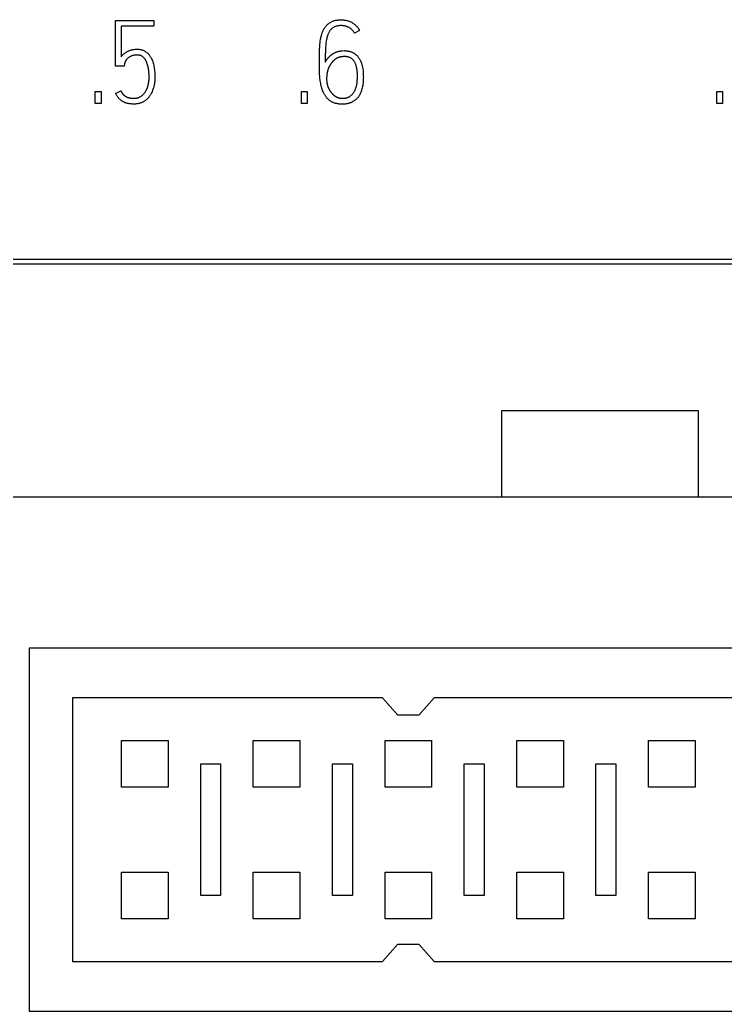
# Model space of a CAD drawing. Header units: inches. Extents: x 9000 to 22395, y 8106 to 17135.
# Drawn here: x 10128.23 to 10158.46, y 8442.97 to 8485.44 of the extents above; entities that cross this region are included whole.
import ezdxf

# ---------------------------------------------------------------- set-up
doc = ezdxf.new("R2010")
doc.units = ezdxf.units.IN
doc.header["$MEASUREMENT"] = 0
doc.layers.add('20000_FRONT_O', color=7, linetype='Continuous')
doc.layers.add('20500_FRONT_O_LABELING', color=7, linetype='Continuous')

# ---------------------------------------------------------------- blocks, each defined once
blk = doc.blocks.new('A$C21A67833')
at = {"layer": '20000_FRONT_O', "linetype": 'Continuous'}
for p, q in [((8.76, 80.703), (87.34, 80.703)), ((87.44, 80.603), (8.66, 80.603)), ((45.411, 77.777), (41.61, 77.777)), ((41.61, 77.777), (41.61, 76.112)), ((45.411, 76.112), (45.411, 77.777)), ((61.021, 76.112), (26, 76.112)), ((54.5, 73.2), (32.5, 73.2)), ((32.5, 73.2), (32.5, 66.2)), ((39.315, 72.24), (33.34, 72.24)), ((33.34, 72.24), (33.34, 67.16)), ((39.615, 71.91), (39.315, 72.24)), ((40.315, 72.24), (40.015, 71.91)), ((46.935, 72.24), (40.315, 72.24)), ((40.015, 71.91), (39.615, 71.91)), ((34.285, 71.42), (35.185, 71.42)), ((34.285, 70.52), (34.285, 71.42)), ((35.185, 71.42), (35.185, 70.52)), ((36.825, 71.42), (37.725, 71.42)), ((36.825, 70.52), (36.825, 71.42)), ((37.725, 71.42), (37.725, 70.52)), ((39.365, 71.42), (40.265, 71.42)), ((39.365, 70.52), (39.365, 71.42)), ((40.265, 71.42), (40.265, 70.52)), ((41.905, 71.42), (42.805, 71.42)), ((41.905, 70.52), (41.905, 71.42)), ((42.805, 71.42), (42.805, 70.52)), ((44.445, 71.42), (45.345, 71.42)), ((44.445, 70.52), (44.445, 71.42)), ((45.345, 71.42), (45.345, 70.52)), ((35.815, 70.97), (36.195, 70.97)), ((35.815, 68.43), (35.815, 70.97)), ((36.195, 70.97), (36.195, 68.43)), ((38.355, 70.97), (38.735, 70.97)), ((38.355, 68.43), (38.355, 70.97)), ((38.735, 70.97), (38.735, 68.43)), ((40.895, 70.97), (41.275, 70.97)), ((40.895, 68.43), (40.895, 70.97)), ((41.275, 70.97), (41.275, 68.43)), ((43.435, 70.97), (43.815, 70.97)), ((43.435, 68.43), (43.435, 70.97)), ((43.815, 70.97), (43.815, 68.43)), ((35.185, 70.52), (34.285, 70.52)), ((37.725, 70.52), (36.825, 70.52)), ((40.265, 70.52), (39.365, 70.52)), ((42.805, 70.52), (41.905, 70.52)), ((45.345, 70.52), (44.445, 70.52)), ((34.285, 68.88), (35.185, 68.88)), ((34.285, 67.98), (34.285, 68.88)), ((35.185, 68.88), (35.185, 67.98)), ((36.825, 68.88), (37.725, 68.88)), ((36.825, 67.98), (36.825, 68.88)), ((37.725, 68.88), (37.725, 67.98)), ((39.365, 68.88), (40.265, 68.88)), ((39.365, 67.98), (39.365, 68.88)), ((40.265, 68.88), (40.265, 67.98)), ((41.905, 68.88), (42.805, 68.88)), ((41.905, 67.98), (41.905, 68.88)), ((42.805, 68.88), (42.805, 67.98)), ((44.445, 68.88), (45.345, 68.88)), ((44.445, 67.98), (44.445, 68.88)), ((45.345, 68.88), (45.345, 67.98)), ((36.195, 68.43), (35.815, 68.43)), ((38.735, 68.43), (38.355, 68.43)), ((41.275, 68.43), (40.895, 68.43)), ((43.815, 68.43), (43.435, 68.43)), ((35.185, 67.98), (34.285, 67.98)), ((37.725, 67.98), (36.825, 67.98)), ((40.265, 67.98), (39.365, 67.98)), ((42.805, 67.98), (41.905, 67.98)), ((45.345, 67.98), (44.445, 67.98)), ((39.315, 67.16), (39.615, 67.49)), ((39.615, 67.49), (40.015, 67.49)), ((40.015, 67.49), (40.315, 67.16)), ((33.34, 67.16), (39.315, 67.16)), ((40.315, 67.16), (46.935, 67.16)), ((32.5, 66.2), (54.5, 66.2))]:
    blk.add_line(p, q, dxfattribs=at)
at = {"layer": '20500_FRONT_O_LABELING', "linetype": 'Continuous'}
for p, q in [((34.165, 85.303), (34.904, 85.303)), ((34.165, 84.424), (34.165, 85.303)), ((34.904, 85.303), (34.904, 85.192)), ((34.904, 85.192), (34.276, 85.192)), ((34.276, 85.192), (34.276, 84.601)), ((38.876, 85.112), (38.774, 85.059)), ((38.539, 84.719), (38.579, 84.722)), ((34.349, 84.499), (34.348, 84.497)), ((34.348, 84.497), (34.348, 84.494)), ((34.35, 84.501), (34.349, 84.499)), ((34.351, 84.505), (34.35, 84.501)), ((38.583, 84.609), (38.556, 84.607)), ((34.334, 84.424), (34.165, 84.424)), ((34.342, 84.473), (34.334, 84.424)), ((34.347, 84.492), (34.346, 84.49)), ((34.348, 84.494), (34.347, 84.492)), ((33.774, 83.936), (33.887, 83.936)), ((33.774, 83.703), (33.774, 83.936)), ((33.887, 83.936), (33.887, 83.703)), ((34.169, 83.898), (34.271, 83.945)), ((37.753, 83.936), (37.866, 83.936)), ((37.753, 83.703), (37.753, 83.936)), ((37.866, 83.936), (37.866, 83.703)), ((45.765, 83.936), (45.878, 83.936)), ((45.765, 83.703), (45.765, 83.936)), ((45.878, 83.936), (45.878, 83.703)), ((33.887, 83.703), (33.774, 83.703)), ((37.866, 83.703), (37.753, 83.703)), ((45.878, 83.703), (45.765, 83.703))]:
    blk.add_line(p, q, dxfattribs=at)
for points in [[(38.101, 84.327), (38.101, 84.359), (38.1, 84.391), (38.099, 84.424), (38.099, 84.456), (38.099, 84.489), (38.099, 84.521), (38.099, 84.553), (38.099, 84.586), (38.099, 84.618), (38.1, 84.65), (38.101, 84.683), (38.102, 84.715), (38.103, 84.748), (38.105, 84.78), (38.107, 84.812), (38.11, 84.844), (38.113, 84.877), (38.117, 84.909), (38.123, 84.94), (38.129, 84.972), (38.132, 84.988), (38.136, 85.004), (38.14, 85.02), (38.144, 85.035), (38.149, 85.051), (38.154, 85.066), (38.16, 85.081), (38.166, 85.096), (38.173, 85.111), (38.18, 85.125), (38.188, 85.14), (38.196, 85.154), (38.205, 85.167), (38.215, 85.18), (38.225, 85.193), (38.236, 85.205), (38.247, 85.217), (38.259, 85.228), (38.271, 85.239), (38.284, 85.248), (38.297, 85.258), (38.311, 85.266), (38.325, 85.274), (38.339, 85.282), (38.354, 85.288), (38.369, 85.294), (38.385, 85.299), (38.4, 85.303), (38.416, 85.307), (38.432, 85.31), (38.448, 85.312), (38.464, 85.314), (38.481, 85.315), (38.497, 85.316), (38.513, 85.317), (38.53, 85.316), (38.546, 85.316), (38.562, 85.315), (38.578, 85.313), (38.594, 85.311), (38.61, 85.308), (38.626, 85.305), (38.642, 85.3), (38.657, 85.296), (38.673, 85.291), (38.688, 85.285), (38.703, 85.278), (38.717, 85.271), (38.732, 85.263), (38.746, 85.255), (38.759, 85.246), (38.772, 85.236), (38.785, 85.226), (38.797, 85.215), (38.809, 85.204), (38.82, 85.192), (38.831, 85.18), (38.841, 85.167), (38.85, 85.154), (38.859, 85.14), (38.868, 85.126), (38.876, 85.112)], [(38.774, 85.059), (38.768, 85.069), (38.762, 85.08), (38.756, 85.089), (38.749, 85.099), (38.742, 85.108), (38.735, 85.117), (38.727, 85.125), (38.718, 85.133), (38.71, 85.141), (38.701, 85.148), (38.691, 85.155), (38.682, 85.162), (38.672, 85.168), (38.661, 85.173), (38.651, 85.178), (38.64, 85.183), (38.629, 85.187), (38.618, 85.191), (38.607, 85.194), (38.596, 85.197), (38.584, 85.199), (38.573, 85.201), (38.561, 85.203), (38.55, 85.204), (38.538, 85.205), (38.527, 85.205), (38.515, 85.205), (38.503, 85.205), (38.492, 85.205), (38.48, 85.204), (38.469, 85.203), (38.457, 85.201), (38.446, 85.199), (38.434, 85.196), (38.423, 85.193), (38.412, 85.19), (38.401, 85.186), (38.391, 85.181), (38.38, 85.176), (38.37, 85.17), (38.36, 85.164), (38.351, 85.157), (38.342, 85.15), (38.333, 85.142), (38.325, 85.134), (38.318, 85.125), (38.31, 85.116), (38.303, 85.107), (38.297, 85.097), (38.29, 85.088), (38.285, 85.078), (38.279, 85.067), (38.274, 85.057), (38.269, 85.046), (38.265, 85.036), (38.261, 85.025), (38.257, 85.014), (38.253, 85.003), (38.25, 84.992), (38.247, 84.981), (38.244, 84.969), (38.242, 84.958), (38.237, 84.936), (38.233, 84.913), (38.229, 84.89), (38.226, 84.867), (38.224, 84.844), (38.222, 84.821), (38.22, 84.798), (38.219, 84.775), (38.218, 84.752), (38.217, 84.729), (38.216, 84.705), (38.215, 84.682), (38.214, 84.659), (38.214, 84.636), (38.213, 84.613), (38.213, 84.59), (38.213, 84.567), (38.212, 84.544), (38.212, 84.52), (38.212, 84.497)], [(34.276, 84.601), (34.282, 84.611), (34.289, 84.62), (34.297, 84.628), (34.304, 84.637), (34.312, 84.645), (34.32, 84.653), (34.329, 84.66), (34.338, 84.668), (34.346, 84.675), (34.356, 84.681), (34.365, 84.688), (34.374, 84.694), (34.384, 84.7), (34.394, 84.705), (34.404, 84.71), (34.414, 84.715), (34.425, 84.72), (34.435, 84.724), (34.446, 84.728), (34.457, 84.732), (34.468, 84.735), (34.478, 84.738), (34.49, 84.74), (34.501, 84.742), (34.523, 84.746), (34.545, 84.749), (34.557, 84.75), (34.568, 84.75), (34.579, 84.751), (34.591, 84.751), (34.602, 84.75), (34.613, 84.75), (34.625, 84.749), (34.636, 84.747), (34.647, 84.745), (34.658, 84.743), (34.669, 84.741), (34.68, 84.737), (34.691, 84.734), (34.702, 84.73), (34.712, 84.725), (34.723, 84.72), (34.733, 84.715), (34.742, 84.709), (34.752, 84.703), (34.761, 84.696), (34.77, 84.689), (34.779, 84.682), (34.787, 84.674), (34.795, 84.666), (34.802, 84.657), (34.81, 84.649), (34.817, 84.64), (34.824, 84.631), (34.83, 84.621), (34.836, 84.612), (34.842, 84.602), (34.848, 84.592), (34.853, 84.582), (34.859, 84.572), (34.864, 84.562), (34.868, 84.551), (34.877, 84.53), (34.884, 84.509), (34.891, 84.488), (34.897, 84.466), (34.903, 84.444), (34.907, 84.422), (34.912, 84.399), (34.915, 84.377), (34.918, 84.355), (34.921, 84.332), (34.923, 84.31), (34.924, 84.287), (34.926, 84.264), (34.926, 84.242), (34.926, 84.219), (34.926, 84.197), (34.925, 84.174), (34.924, 84.151), (34.922, 84.129), (34.92, 84.106), (34.917, 84.084), (34.913, 84.061), (34.908, 84.039), (34.903, 84.017), (34.896, 83.995), (34.889, 83.974), (34.882, 83.952), (34.873, 83.931), (34.863, 83.911), (34.853, 83.89), (34.847, 83.881), (34.841, 83.871), (34.835, 83.861), (34.829, 83.852), (34.823, 83.842), (34.816, 83.833), (34.809, 83.824), (34.802, 83.816), (34.794, 83.807), (34.786, 83.799), (34.778, 83.791), (34.77, 83.783), (34.761, 83.775), (34.753, 83.768), (34.744, 83.761), (34.735, 83.754), (34.725, 83.748), (34.715, 83.742), (34.706, 83.736), (34.696, 83.731), (34.685, 83.726), (34.675, 83.721), (34.665, 83.717), (34.654, 83.713), (34.643, 83.709), (34.632, 83.706), (34.621, 83.703), (34.61, 83.7), (34.599, 83.698), (34.588, 83.696), (34.577, 83.695), (34.565, 83.694), (34.554, 83.693), (34.543, 83.692), (34.531, 83.692), (34.52, 83.692), (34.497, 83.693), (34.474, 83.694), (34.452, 83.696), (34.429, 83.699), (34.418, 83.701), (34.407, 83.703), (34.396, 83.705), (34.385, 83.708), (34.374, 83.712), (34.363, 83.715), (34.352, 83.719), (34.342, 83.723), (34.332, 83.728), (34.321, 83.733), (34.311, 83.739), (34.302, 83.744), (34.292, 83.75), (34.282, 83.757), (34.273, 83.764), (34.264, 83.771), (34.255, 83.778), (34.247, 83.785), (34.239, 83.793), (34.231, 83.801), (34.223, 83.81), (34.216, 83.819), (34.209, 83.828), (34.203, 83.838), (34.197, 83.847), (34.191, 83.857), (34.185, 83.867), (34.179, 83.877), (34.174, 83.888), (34.169, 83.898)], [(38.579, 84.722), (38.591, 84.721), (38.602, 84.721), (38.614, 84.72), (38.626, 84.719), (38.638, 84.718), (38.65, 84.716), (38.661, 84.714), (38.673, 84.712), (38.684, 84.709), (38.696, 84.705), (38.707, 84.702), (38.718, 84.698), (38.729, 84.693), (38.74, 84.688), (38.75, 84.683), (38.761, 84.677), (38.771, 84.671), (38.78, 84.664), (38.79, 84.657), (38.799, 84.65), (38.808, 84.642), (38.817, 84.634), (38.825, 84.626), (38.833, 84.617), (38.841, 84.608), (38.848, 84.599), (38.855, 84.589), (38.862, 84.58), (38.869, 84.57), (38.875, 84.56), (38.88, 84.55), (38.886, 84.539), (38.891, 84.529), (38.896, 84.518), (38.9, 84.507), (38.905, 84.496), (38.909, 84.485), (38.913, 84.474), (38.919, 84.451), (38.925, 84.428), (38.93, 84.405), (38.935, 84.381), (38.938, 84.358), (38.941, 84.335), (38.943, 84.311), (38.945, 84.288), (38.947, 84.264), (38.947, 84.241), (38.948, 84.217), (38.947, 84.194), (38.947, 84.17), (38.945, 84.147), (38.944, 84.123), (38.941, 84.1), (38.938, 84.076), (38.935, 84.053), (38.931, 84.03), (38.926, 84.007), (38.921, 83.984), (38.914, 83.961), (38.907, 83.939), (38.903, 83.928), (38.898, 83.917), (38.894, 83.906), (38.889, 83.895), (38.883, 83.884), (38.878, 83.874), (38.872, 83.864), (38.866, 83.854), (38.859, 83.844), (38.852, 83.834), (38.845, 83.824), (38.838, 83.815), (38.83, 83.806), (38.822, 83.798), (38.814, 83.789), (38.805, 83.781), (38.796, 83.773), (38.787, 83.766), (38.777, 83.759), (38.767, 83.752), (38.758, 83.746), (38.747, 83.739), (38.737, 83.734), (38.726, 83.728), (38.716, 83.723), (38.705, 83.719), (38.694, 83.714), (38.682, 83.71), (38.671, 83.707), (38.66, 83.704), (38.648, 83.701), (38.636, 83.698), (38.625, 83.696), (38.613, 83.694), (38.601, 83.693), (38.589, 83.692), (38.578, 83.691), (38.566, 83.69), (38.542, 83.69), (38.518, 83.69), (38.495, 83.691), (38.483, 83.692), (38.471, 83.694), (38.459, 83.695), (38.448, 83.697), (38.436, 83.7), (38.424, 83.702), (38.413, 83.705), (38.402, 83.708), (38.39, 83.712), (38.379, 83.716), (38.368, 83.721), (38.358, 83.726), (38.347, 83.731), (38.336, 83.737), (38.326, 83.743), (38.316, 83.749), (38.306, 83.756), (38.297, 83.763), (38.287, 83.77), (38.278, 83.778), (38.269, 83.785), (38.261, 83.794), (38.252, 83.802), (38.244, 83.811), (38.237, 83.82), (38.229, 83.829), (38.222, 83.839), (38.215, 83.849), (38.209, 83.859), (38.202, 83.869), (38.196, 83.879), (38.191, 83.889), (38.185, 83.9), (38.18, 83.911), (38.175, 83.922), (38.17, 83.932), (38.161, 83.954), (38.154, 83.977), (38.147, 83.999), (38.141, 84.022), (38.135, 84.045), (38.129, 84.068), (38.125, 84.091), (38.12, 84.114), (38.117, 84.138), (38.113, 84.161), (38.111, 84.185), (38.108, 84.208), (38.106, 84.232), (38.104, 84.256), (38.103, 84.279), (38.102, 84.303), (38.101, 84.327)], [(38.27, 84.582), (38.275, 84.588), (38.281, 84.594), (38.286, 84.6), (38.292, 84.606), (38.297, 84.611), (38.303, 84.617), (38.309, 84.622), (38.315, 84.628), (38.321, 84.633), (38.327, 84.638), (38.333, 84.643), (38.34, 84.648), (38.346, 84.652), (38.353, 84.657), (38.359, 84.661), (38.366, 84.665), (38.373, 84.67), (38.379, 84.673), (38.386, 84.677), (38.393, 84.681), (38.401, 84.684), (38.408, 84.688), (38.415, 84.691), (38.422, 84.694), (38.43, 84.697), (38.437, 84.699), (38.445, 84.702), (38.453, 84.704), (38.46, 84.706), (38.468, 84.708), (38.476, 84.71), (38.483, 84.712), (38.491, 84.713), (38.499, 84.715), (38.507, 84.716), (38.515, 84.717), (38.523, 84.718), (38.531, 84.719), (38.539, 84.719)], [(34.387, 84.56), (34.385, 84.558), (34.383, 84.556), (34.381, 84.554), (34.379, 84.551), (34.377, 84.549), (34.375, 84.547), (34.373, 84.544), (34.372, 84.542), (34.37, 84.539), (34.368, 84.537), (34.366, 84.534), (34.365, 84.532), (34.364, 84.53), (34.363, 84.529), (34.362, 84.528), (34.362, 84.527), (34.361, 84.525), (34.36, 84.524), (34.359, 84.523), (34.359, 84.521), (34.358, 84.52), (34.357, 84.519), (34.356, 84.517), (34.356, 84.516), (34.355, 84.515), (34.355, 84.513), (34.354, 84.512), (34.353, 84.51), (34.353, 84.509), (34.352, 84.508), (34.352, 84.506), (34.351, 84.505)], [(34.454, 83.809), (34.473, 83.807), (34.491, 83.806), (34.501, 83.805), (34.51, 83.805), (34.519, 83.805), (34.529, 83.805), (34.538, 83.805), (34.547, 83.806), (34.556, 83.807), (34.565, 83.808), (34.575, 83.809), (34.584, 83.811), (34.592, 83.813), (34.601, 83.815), (34.61, 83.818), (34.619, 83.821), (34.627, 83.825), (34.636, 83.829), (34.644, 83.833), (34.652, 83.838), (34.66, 83.843), (34.667, 83.848), (34.675, 83.854), (34.682, 83.859), (34.689, 83.865), (34.696, 83.872), (34.703, 83.878), (34.709, 83.885), (34.715, 83.892), (34.721, 83.899), (34.727, 83.906), (34.733, 83.914), (34.738, 83.921), (34.743, 83.929), (34.748, 83.937), (34.753, 83.945), (34.757, 83.953), (34.762, 83.961), (34.766, 83.97), (34.77, 83.978), (34.773, 83.987), (34.777, 83.995), (34.783, 84.012), (34.789, 84.03), (34.794, 84.048), (34.799, 84.066), (34.803, 84.084), (34.806, 84.102), (34.809, 84.12), (34.811, 84.139), (34.813, 84.157), (34.814, 84.176), (34.815, 84.194), (34.815, 84.212), (34.815, 84.231), (34.814, 84.249), (34.813, 84.267), (34.812, 84.286), (34.811, 84.304), (34.809, 84.322), (34.807, 84.341), (34.805, 84.359), (34.802, 84.377), (34.798, 84.395), (34.795, 84.413), (34.79, 84.431), (34.785, 84.449), (34.78, 84.467), (34.773, 84.484), (34.77, 84.493), (34.766, 84.501), (34.763, 84.51), (34.759, 84.518), (34.754, 84.526), (34.75, 84.534), (34.745, 84.542), (34.741, 84.55), (34.736, 84.558), (34.73, 84.565), (34.725, 84.572), (34.719, 84.58), (34.713, 84.586), (34.706, 84.593), (34.7, 84.599), (34.693, 84.605), (34.685, 84.611), (34.677, 84.615), (34.669, 84.62), (34.661, 84.624), (34.652, 84.627), (34.643, 84.63), (34.634, 84.632), (34.625, 84.634), (34.616, 84.636), (34.607, 84.637), (34.598, 84.637), (34.589, 84.637), (34.579, 84.637), (34.57, 84.637), (34.561, 84.636), (34.552, 84.636), (34.533, 84.634), (34.524, 84.632), (34.515, 84.631), (34.506, 84.629), (34.497, 84.626), (34.489, 84.624), (34.48, 84.621), (34.471, 84.618), (34.463, 84.614), (34.454, 84.61), (34.446, 84.605), (34.438, 84.601), (34.43, 84.596), (34.422, 84.591), (34.414, 84.586), (34.407, 84.58), (34.4, 84.574), (34.393, 84.567), (34.387, 84.56)], [(38.212, 84.497), (38.214, 84.502), (38.216, 84.506), (38.219, 84.51), (38.221, 84.514), (38.223, 84.518), (38.225, 84.522), (38.228, 84.526), (38.23, 84.53), (38.233, 84.534), (38.235, 84.538), (38.238, 84.542), (38.241, 84.546), (38.243, 84.549), (38.246, 84.553), (38.249, 84.557), (38.252, 84.561), (38.255, 84.564), (38.258, 84.568), (38.261, 84.571), (38.264, 84.575), (38.267, 84.578), (38.27, 84.582)], [(38.556, 84.607), (38.548, 84.606), (38.539, 84.605), (38.53, 84.604), (38.521, 84.603), (38.517, 84.603), (38.513, 84.602), (38.508, 84.601), (38.504, 84.6), (38.5, 84.599), (38.496, 84.598), (38.491, 84.597), (38.487, 84.596), (38.483, 84.595), (38.479, 84.593), (38.474, 84.592), (38.47, 84.591), (38.466, 84.589), (38.462, 84.587), (38.458, 84.586), (38.454, 84.584), (38.45, 84.582), (38.446, 84.58), (38.442, 84.578), (38.438, 84.576), (38.434, 84.574), (38.43, 84.572), (38.426, 84.57), (38.422, 84.568), (38.418, 84.565), (38.415, 84.563), (38.411, 84.56), (38.407, 84.558), (38.404, 84.555), (38.4, 84.552), (38.397, 84.55), (38.393, 84.547), (38.39, 84.544), (38.387, 84.541), (38.38, 84.535), (38.374, 84.529), (38.367, 84.523), (38.361, 84.516), (38.355, 84.51), (38.349, 84.503), (38.344, 84.496), (38.338, 84.489), (38.333, 84.482), (38.327, 84.475), (38.322, 84.467), (38.317, 84.46), (38.312, 84.453), (38.307, 84.445)], [(38.699, 83.848), (38.707, 83.855), (38.715, 83.862), (38.723, 83.87), (38.731, 83.878), (38.738, 83.886), (38.745, 83.894), (38.751, 83.903), (38.758, 83.912), (38.764, 83.921), (38.769, 83.93), (38.775, 83.939), (38.78, 83.949), (38.785, 83.958), (38.79, 83.968), (38.794, 83.978), (38.798, 83.988), (38.802, 83.998), (38.805, 84.009), (38.809, 84.019), (38.812, 84.03), (38.815, 84.04), (38.817, 84.051), (38.819, 84.062), (38.822, 84.072), (38.823, 84.083), (38.825, 84.094), (38.826, 84.105), (38.828, 84.115), (38.83, 84.137), (38.831, 84.158), (38.833, 84.18), (38.834, 84.202), (38.834, 84.223), (38.834, 84.245), (38.833, 84.267), (38.832, 84.288), (38.83, 84.31), (38.828, 84.332), (38.827, 84.343), (38.826, 84.354), (38.824, 84.364), (38.822, 84.375), (38.82, 84.386), (38.818, 84.397), (38.816, 84.407), (38.813, 84.418), (38.81, 84.428), (38.807, 84.439), (38.803, 84.449), (38.8, 84.459), (38.796, 84.469), (38.791, 84.479), (38.787, 84.489), (38.782, 84.498), (38.776, 84.508), (38.77, 84.517), (38.764, 84.526), (38.757, 84.534), (38.75, 84.543), (38.743, 84.551), (38.735, 84.558), (38.726, 84.565), (38.718, 84.572), (38.713, 84.575), (38.709, 84.578), (38.704, 84.58), (38.699, 84.583), (38.689, 84.588), (38.679, 84.592), (38.669, 84.596), (38.659, 84.599), (38.648, 84.602), (38.638, 84.604), (38.627, 84.606), (38.616, 84.607), (38.605, 84.608), (38.594, 84.608), (38.583, 84.609)], [(34.346, 84.49), (34.346, 84.488), (34.345, 84.487), (34.345, 84.486), (34.345, 84.485), (34.344, 84.484), (34.344, 84.482), (34.344, 84.481), (34.343, 84.48), (34.343, 84.479), (34.343, 84.478), (34.343, 84.476), (34.343, 84.476), (34.343, 84.475), (34.342, 84.474), (34.342, 84.474), (34.342, 84.473), (34.342, 84.473), (34.342, 84.473)], [(38.27, 84.373), (38.269, 84.369), (38.267, 84.365), (38.266, 84.361), (38.264, 84.357), (38.263, 84.353), (38.262, 84.349), (38.261, 84.345), (38.259, 84.341), (38.258, 84.337), (38.257, 84.332), (38.256, 84.328), (38.255, 84.324), (38.254, 84.32), (38.253, 84.316), (38.252, 84.312), (38.251, 84.307), (38.25, 84.303), (38.25, 84.299), (38.249, 84.295), (38.248, 84.291), (38.247, 84.286), (38.247, 84.282)], [(38.307, 84.445), (38.305, 84.442), (38.303, 84.44), (38.301, 84.437), (38.299, 84.434), (38.298, 84.431), (38.296, 84.428), (38.294, 84.425), (38.293, 84.422), (38.291, 84.419), (38.29, 84.416), (38.288, 84.413), (38.286, 84.41), (38.285, 84.407), (38.283, 84.404), (38.282, 84.401), (38.281, 84.398), (38.279, 84.395), (38.278, 84.392), (38.276, 84.389), (38.275, 84.386), (38.274, 84.383), (38.273, 84.379), (38.271, 84.376), (38.27, 84.373)], [(38.247, 84.282), (38.245, 84.269), (38.243, 84.256), (38.242, 84.243), (38.241, 84.229), (38.24, 84.216), (38.239, 84.203), (38.239, 84.19), (38.239, 84.177), (38.239, 84.163), (38.239, 84.15), (38.24, 84.143), (38.24, 84.137), (38.241, 84.13), (38.241, 84.124), (38.242, 84.117), (38.243, 84.11), (38.244, 84.104), (38.245, 84.097), (38.247, 84.091), (38.248, 84.084), (38.25, 84.078), (38.251, 84.071), (38.253, 84.065), (38.255, 84.058), (38.256, 84.052), (38.258, 84.045), (38.263, 84.033), (38.265, 84.027), (38.267, 84.02), (38.27, 84.014), (38.272, 84.008), (38.275, 84.002), (38.278, 83.996), (38.281, 83.99), (38.283, 83.984), (38.287, 83.978), (38.29, 83.972), (38.293, 83.966), (38.296, 83.961), (38.3, 83.955), (38.303, 83.949), (38.307, 83.944), (38.311, 83.938), (38.315, 83.933), (38.319, 83.928), (38.323, 83.922), (38.327, 83.917), (38.331, 83.912), (38.335, 83.907), (38.34, 83.902), (38.344, 83.897), (38.349, 83.892), (38.354, 83.887), (38.358, 83.883), (38.363, 83.878), (38.368, 83.873), (38.373, 83.869), (38.378, 83.865), (38.384, 83.86), (38.389, 83.856), (38.394, 83.852), (38.4, 83.848), (38.405, 83.844), (38.411, 83.841), (38.416, 83.837)], [(34.271, 83.945), (34.273, 83.941), (34.275, 83.937), (34.277, 83.934), (34.279, 83.93), (34.281, 83.927), (34.283, 83.923), (34.285, 83.919), (34.287, 83.916), (34.289, 83.913), (34.291, 83.909), (34.293, 83.906), (34.296, 83.902), (34.297, 83.901), (34.298, 83.899), (34.299, 83.897), (34.3, 83.896), (34.302, 83.894), (34.303, 83.893), (34.304, 83.891), (34.305, 83.889), (34.307, 83.888), (34.308, 83.886), (34.309, 83.885), (34.311, 83.883), (34.312, 83.882), (34.313, 83.88), (34.315, 83.879), (34.316, 83.877), (34.318, 83.876), (34.319, 83.874), (34.321, 83.873), (34.324, 83.87)], [(34.324, 83.87), (34.326, 83.868), (34.328, 83.866), (34.33, 83.864), (34.333, 83.862), (34.335, 83.861), (34.337, 83.859), (34.339, 83.857), (34.341, 83.856), (34.343, 83.854), (34.346, 83.852), (34.348, 83.851), (34.35, 83.849), (34.352, 83.848), (34.355, 83.846), (34.357, 83.844), (34.359, 83.843), (34.362, 83.842), (34.364, 83.84), (34.366, 83.839), (34.369, 83.837), (34.371, 83.836), (34.374, 83.835), (34.376, 83.833), (34.378, 83.832), (34.381, 83.831), (34.383, 83.83), (34.386, 83.829), (34.388, 83.827), (34.391, 83.826), (34.393, 83.825), (34.396, 83.824), (34.399, 83.823), (34.401, 83.822), (34.404, 83.821), (34.406, 83.82), (34.409, 83.82), (34.411, 83.819), (34.414, 83.818), (34.417, 83.817), (34.419, 83.816), (34.422, 83.816), (34.425, 83.815), (34.427, 83.814), (34.43, 83.814), (34.433, 83.813), (34.435, 83.813), (34.438, 83.812), (34.441, 83.811), (34.443, 83.811), (34.446, 83.811), (34.449, 83.81), (34.451, 83.81), (34.454, 83.809)], [(38.416, 83.837), (38.421, 83.834), (38.425, 83.832), (38.43, 83.83), (38.434, 83.827), (38.439, 83.825), (38.443, 83.823), (38.448, 83.821), (38.453, 83.819), (38.457, 83.817), (38.462, 83.816), (38.467, 83.814), (38.472, 83.813), (38.476, 83.811), (38.481, 83.81), (38.486, 83.809), (38.491, 83.808), (38.496, 83.807), (38.501, 83.806), (38.506, 83.805), (38.511, 83.805), (38.516, 83.804), (38.521, 83.804), (38.526, 83.803), (38.531, 83.803), (38.536, 83.803), (38.541, 83.803), (38.546, 83.803), (38.551, 83.803), (38.556, 83.803), (38.562, 83.803), (38.567, 83.804), (38.572, 83.804), (38.577, 83.805), (38.582, 83.805), (38.587, 83.806), (38.592, 83.806), (38.597, 83.807), (38.602, 83.808), (38.607, 83.809), (38.612, 83.81), (38.617, 83.811), (38.621, 83.812), (38.626, 83.813), (38.631, 83.814), (38.636, 83.816), (38.641, 83.817), (38.645, 83.819), (38.65, 83.821), (38.655, 83.823), (38.66, 83.825), (38.664, 83.827), (38.669, 83.829), (38.673, 83.832), (38.678, 83.834), (38.682, 83.837), (38.686, 83.839), (38.69, 83.842), (38.695, 83.845), (38.699, 83.848)]]:
    blk.add_lwpolyline(points, dxfattribs=at)

msp = doc.modelspace()

# ---------------------------------------------------------------- block references
at = {"xscale": 2.2218, "yscale": 2.2218, "zscale": 2.2218}
msp.add_blockref('A$C21A67833', (10056.419, 8295.882), dxfattribs=at)

doc.saveas('drawing.dxf')
